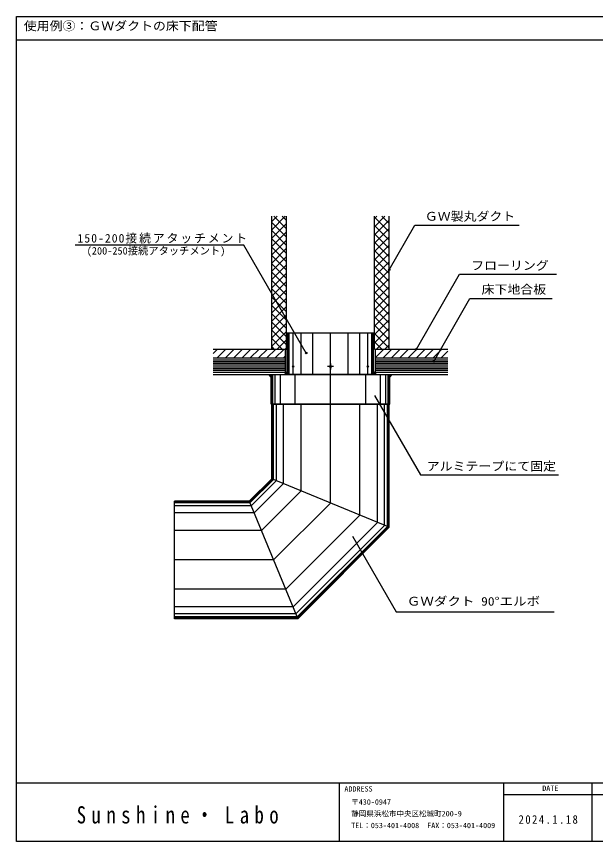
# Model space of a CAD drawing. Units: millimetres at full size, sheet at 1:5; details may follow other scales. Extents: x -2117 to 2003, y -602 to 803.
# Drawn here: x -17 to 969, y -602 to 803 of the extents above; entities that cross this region are included whole.
import ezdxf
from ezdxf.enums import TextEntityAlignment as Align

# ---------------------------------------------------------------- set-up
doc = ezdxf.new("R2010")
doc.units = ezdxf.units.MM
doc.header["$LTSCALE"] = 5
doc.header["$PDMODE"] = 32
doc.header["$PDSIZE"] = 2.5
doc.linetypes.add('CHAIN1', pattern=[8, 5, -1, 1, -1])
for name, color, linetype in [('0-0_中心線', 4, 'Continuous'), ('0-2_ハッチ', 4, 'Continuous'), ('0-4_車', 4, 'Continuous'), ('F-0', 4, 'Continuous')]:
    doc.layers.add(name, color=color, linetype=linetype)
doc.styles.add('ＭＳ ゴシック', font='')
doc.styles.add('ＭＳ 明朝', font='')
doc.styles.get('ＭＳ ゴシック').set_extended_font_data('MS Gothic')
doc.styles.get('ＭＳ 明朝').set_extended_font_data('MS Mincho')

msp = doc.modelspace()

# ---------------------------------------------------------------- linework, layer by layer
at = {"layer": '0-0_中心線', "color": 7}
for p, q in [((417.447, 236.873), (417.447, 463.154)), ((592.447, 236.873), (592.447, 463.154)), ((617.447, 236.873), (617.447, 463.154)), ((443.947, 193.873), (443.947, 263.873)), ((440.947, 193.873), (440.947, 236.873)), ((592.447, 236.873), (717.447, 236.873)), ((593.947, 193.873), (593.947, 236.873)), ((317.447, 221.873), (440.947, 221.873)), ((593.947, 221.873), (717.447, 221.873)), ((317.447, 193.873), (717.447, 193.873)), ((407.447, 193.373), (407.447, 193.873)), ((407.447, 193.873), (627.447, 193.873)), ((416.447, 143.373), (416.447, 193.373)), ((416.447, 143.373), (416.447, 193.373)), ((590.947, 193.873), (443.947, 193.873)), ((417.447, 16.216), (417.447, 143.373)), ((617.447, 143.373), (417.447, 143.373)), ((417.947, 16.009), (417.947, 143.373)), ((418.947, 15.594), (418.947, 143.373)), ((420.447, 14.973), (420.447, 143.373)), ((425.447, 12.902), (425.447, 143.373)), ((437.447, 7.931), (437.447, 143.373)), ((467.447, -4.495), (467.447, 143.373)), ((517.447, -25.206), (517.447, 143.373)), ((567.447, -45.916), (567.447, 143.373)), ((597.447, -58.343), (597.447, 143.373)), ((609.447, -63.313), (609.447, 143.373)), ((614.447, -65.384), (614.447, 143.373)), ((615.947, -66.006), (615.947, 143.373)), ((616.947, -66.42), (616.947, 143.373)), ((379.041, -22.19), (417.447, 16.216)), ((379.248, -22.69), (417.947, 16.009)), ((379.662, -23.69), (418.947, 15.594)), ((380.283, -25.19), (420.447, 14.973)), ((617.447, -66.627), (417.447, 16.216)), ((382.354, -30.19), (425.447, 12.902)), ((387.325, -42.19), (437.447, 7.931)), ((399.751, -72.19), (467.447, -4.495)), ((251.883, -222.19), (251.883, -22.19)), ((379.041, -22.19), (251.883, -22.19)), ((379.248, -22.69), (251.883, -22.69)), ((379.662, -23.69), (251.883, -23.69)), ((380.283, -25.19), (251.883, -25.19)), ((379.041, -22.19), (461.883, -222.19)), ((420.462, -122.19), (517.447, -25.206)), ((382.354, -30.19), (251.883, -30.19)), ((387.325, -42.19), (251.883, -42.19)), ((441.173, -172.19), (567.447, -45.916)), ((453.599, -202.19), (597.447, -58.343)), ((458.57, -214.19), (609.447, -63.313)), ((460.641, -219.19), (614.447, -65.384)), ((461.262, -220.69), (615.947, -66.006)), ((461.676, -221.69), (616.947, -66.42)), ((399.751, -72.19), (251.883, -72.19)), ((420.462, -122.19), (251.883, -122.19)), ((441.173, -172.19), (251.883, -172.19)), ((453.599, -202.19), (251.883, -202.19)), ((458.57, -214.19), (251.883, -214.19)), ((460.641, -219.19), (251.883, -219.19)), ((461.262, -220.69), (251.883, -220.69)), ((461.676, -221.69), (251.883, -221.69)), ((461.883, -222.19), (251.883, -222.19))]:
    msp.add_line(p, q, dxfattribs=at)
at = {"layer": '0-0_中心線'}
for p, q in [((417.447, 440.089), (440.512, 463.154)), ((417.447, 454.231), (426.37, 463.154)), ((417.447, 452.742), (442.447, 427.742)), ((417.447, 425.947), (442.447, 450.947)), ((421.177, 463.154), (442.447, 441.884)), ((435.319, 463.154), (442.447, 456.026)), ((592.447, 445.383), (610.218, 463.154)), ((592.447, 459.526), (596.076, 463.154)), ((592.447, 461.59), (617.447, 436.59)), ((592.447, 431.241), (617.447, 456.241)), ((605.024, 463.154), (617.447, 450.732)), ((417.447, 438.6), (442.447, 413.6)), ((417.447, 411.805), (442.447, 436.805)), ((592.447, 447.448), (617.447, 422.448)), ((592.447, 417.099), (617.447, 442.099)), ((617.447, 371.967), (661.276, 447.882)), ((661.276, 447.882), (838.836, 447.882)), ((417.447, 424.458), (442.447, 399.458)), ((417.447, 397.663), (442.447, 422.663)), ((592.447, 433.306), (617.447, 408.306)), ((592.447, 402.957), (617.447, 427.957)), ((370.038, 414.004), (82.78, 414.004)), ((476.159, 230.198), (370.038, 414.004)), ((417.447, 410.316), (442.447, 385.316)), ((417.447, 383.521), (442.447, 408.521)), ((592.447, 419.164), (617.447, 394.164)), ((592.447, 388.815), (617.447, 413.815)), ((417.447, 396.174), (442.447, 371.174)), ((417.447, 369.378), (442.447, 394.378)), ((592.447, 405.021), (617.447, 380.021)), ((592.447, 374.673), (617.447, 399.673)), ((417.447, 382.032), (442.447, 357.032)), ((417.447, 355.236), (442.447, 380.236)), ((592.447, 390.879), (617.447, 365.879)), ((592.447, 360.531), (617.447, 385.531)), ((417.447, 367.889), (442.447, 342.889)), ((417.447, 341.094), (442.447, 366.094)), ((592.447, 376.737), (617.447, 351.737)), ((592.447, 346.389), (617.447, 371.389)), ((417.447, 353.747), (442.447, 328.747)), ((417.447, 326.952), (442.447, 351.952)), ((592.447, 362.595), (617.447, 337.595)), ((592.447, 332.246), (617.447, 357.246)), ((663.657, 236.873), (737.306, 364.437)), ((737.306, 364.437), (902.425, 364.437)), ((417.447, 339.605), (442.447, 314.605)), ((417.447, 312.81), (442.447, 337.81)), ((592.447, 348.453), (617.447, 323.453)), ((592.447, 318.104), (617.447, 343.104)), ((417.447, 325.463), (442.447, 300.463)), ((417.447, 298.668), (442.447, 323.668)), ((592.447, 334.311), (617.447, 309.311)), ((592.447, 303.962), (617.447, 328.962)), ((417.447, 311.321), (442.447, 286.321)), ((417.447, 284.526), (442.447, 309.526)), ((592.447, 320.169), (617.447, 295.169)), ((592.447, 289.82), (617.447, 314.82)), ((693.2, 215.817), (755.001, 322.861)), ((755.001, 322.861), (895.126, 322.861)), ((417.447, 297.179), (442.447, 272.179)), ((417.447, 270.383), (442.447, 295.383)), ((592.447, 306.026), (617.447, 281.026)), ((592.447, 275.678), (617.447, 300.678)), ((417.447, 283.037), (442.447, 258.037)), ((417.447, 256.241), (442.447, 281.241)), ((592.447, 291.884), (617.447, 266.884)), ((592.447, 261.536), (617.447, 286.536)), ((417.447, 268.894), (442.447, 243.894)), ((417.447, 242.099), (442.447, 267.099)), ((592.447, 277.742), (617.447, 252.742)), ((592.447, 247.394), (617.447, 272.394)), ((417.447, 254.752), (435.326, 236.873)), ((426.363, 236.873), (442.447, 252.957)), ((444.044, 193.873), (444.044, 263.873)), ((444.194, 193.873), (444.194, 263.873)), ((444.494, 193.873), (444.494, 263.873)), ((445.294, 193.873), (445.294, 263.873)), ((446.794, 193.873), (446.794, 263.873)), ((453.794, 193.873), (453.794, 263.873)), ((467.447, 193.873), (467.447, 263.873)), ((487.447, 193.873), (487.447, 263.873)), ((517.447, 193.873), (517.447, 263.873)), ((547.447, 193.873), (547.447, 263.873)), ((567.447, 193.873), (567.447, 263.873)), ((581.1, 193.873), (581.1, 263.873)), ((588.1, 193.873), (588.1, 263.873)), ((589.6, 193.873), (589.6, 263.873)), ((590.4, 193.873), (590.4, 263.873)), ((590.7, 193.873), (590.7, 263.873)), ((590.85, 193.873), (590.85, 263.873)), ((592.447, 263.6), (617.447, 238.6)), ((596.068, 236.873), (617.447, 258.251)), ((417.447, 240.61), (421.184, 236.873)), ((592.447, 249.458), (605.032, 236.873)), ((610.211, 236.873), (617.447, 244.109)), ((317.447, 229.123), (325.197, 236.873)), ((324.339, 221.873), (339.339, 236.873)), ((338.481, 221.873), (353.481, 236.873)), ((352.623, 221.873), (367.623, 236.873)), ((366.766, 221.873), (381.766, 236.873)), ((380.908, 221.873), (395.908, 236.873)), ((395.05, 221.873), (410.05, 236.873)), ((409.192, 221.873), (424.192, 236.873)), ((423.334, 221.873), (438.334, 236.873)), ((437.476, 221.873), (440.947, 225.344)), ((440.505, 236.873), (442.447, 238.815)), ((593.947, 222.78), (608.04, 236.873)), ((607.182, 221.873), (622.182, 236.873)), ((621.324, 221.873), (636.324, 236.873)), ((635.466, 221.873), (650.466, 236.873)), ((649.608, 221.873), (664.608, 236.873)), ((663.75, 221.873), (678.75, 236.873)), ((677.893, 221.873), (692.893, 236.873)), ((692.035, 221.873), (707.035, 236.873)), ((706.177, 221.873), (717.447, 233.143)), ((317.447, 218.873), (440.947, 218.873)), ((317.447, 215.873), (440.947, 215.873)), ((317.447, 212.873), (440.947, 212.873)), ((593.947, 218.873), (717.447, 218.873)), ((593.947, 215.873), (717.447, 215.873)), ((593.947, 212.873), (717.447, 212.873)), ((317.447, 209.873), (440.947, 209.873)), ((317.447, 206.873), (440.947, 206.873)), ((317.447, 203.873), (440.947, 203.873)), ((317.447, 200.873), (440.947, 200.873)), ((317.447, 197.873), (440.947, 197.873)), ((443.947, 198.873), (438.947, 193.873)), ((590.947, 198.873), (595.947, 193.873)), ((593.947, 209.873), (717.447, 209.873)), ((593.947, 206.873), (717.447, 206.873)), ((593.947, 203.873), (717.447, 203.873)), ((593.947, 200.873), (717.447, 200.873)), ((593.947, 197.873), (717.447, 197.873)), ((416.547, 143.373), (416.547, 193.373)), ((416.647, 143.373), (416.647, 193.373)), ((416.947, 143.373), (416.947, 193.373)), ((417.947, 143.373), (417.947, 193.373)), ((419.447, 143.373), (419.447, 193.373)), ((423.447, 143.373), (423.447, 193.373)), ((432.447, 143.373), (432.447, 193.373)), ((457.447, 143.373), (457.447, 193.373)), ((517.447, 143.373), (517.447, 193.373)), ((577.447, 143.373), (577.447, 193.373)), ((602.447, 143.373), (602.447, 193.373)), ((611.447, 143.373), (611.447, 193.373)), ((615.447, 143.373), (615.447, 193.373)), ((616.947, 143.373), (616.947, 193.373)), ((617.947, 143.373), (617.947, 193.373)), ((618.247, 143.373), (618.247, 193.373)), ((618.347, 143.373), (618.347, 193.373)), ((592.263, 157.962), (670.467, 22.507)), ((670.467, 22.507), (905.56, 22.507)), ((555.128, -81.887), (629.333, -210.414)), ((629.333, -210.414), (898.411, -210.414))]:
    msp.add_line(p, q, dxfattribs=at)
at = {"layer": '0-0_中心線', "linetype": 'CHAIN1'}
for p, q in [((517.447, 212.373), (517.447, 202.373)), ((522.447, 207.373), (512.447, 207.373))]:
    msp.add_line(p, q, dxfattribs=at)
at = {"layer": '0-0_中心線', "color": 7}
for points in [[(317.447, 236.873), (442.447, 236.873), (442.447, 463.154)], [(590.947, 193.873), (590.947, 263.873), (443.947, 263.873)], [(407.447, 193.373), (627.447, 193.373), (627.447, 193.873)], [(416.447, 143.373), (618.447, 143.373), (618.447, 193.373)], [(461.883, -222.19), (617.447, -66.627), (617.447, 143.373)]]:
    msp.add_lwpolyline(points, dxfattribs=at)
msp.add_circle((517.447, 207.373), 1.65, dxfattribs=at)
for centre in [(453.794, 207.373), (581.1, 207.373)]:
    msp.add_ellipse(centre, major_axis=(0, -1.65), ratio=0.6, dxfattribs=at)
at = {"layer": '0-0_中心線', "color": 5}
for p in [(617.447, 371.967), (476.159, 230.198), (663.657, 236.873), (693.232, 215.873)]:
    msp.add_point(p, dxfattribs=at)
at = {"layer": '0-2_ハッチ', "color": 254}
for points in [[(443.947, 198.873), (438.947, 193.873), (443.947, 193.873)], [(590.947, 198.873), (590.947, 193.873), (595.947, 193.873)]]:
    msp.add_solid(points, dxfattribs=at)
at = {"layer": '0-4_車'}
for p, q in [((416.447, 189.137), (412.211, 193.373)), ((618.447, 189.137), (622.683, 193.373))]:
    msp.add_line(p, q, dxfattribs=at)
at = {"layer": '0-4_車', "color": 254}
for points in [[(416.447, 189.137), (416.447, 193.373), (412.211, 193.373)], [(618.447, 189.137), (618.447, 193.373), (622.683, 193.373)]]:
    msp.add_solid(points, dxfattribs=at)
at = {"layer": 'F-0', "color": 5}
for p, q in [((-17.247, 763.323), (2002.753, 763.323)), ((-17.247, -501.677), (2002.753, -501.677)), ((2002.753, -601.677), (-17.247, -601.677))]:
    msp.add_line(p, q, dxfattribs=at)
at = {"layer": 'F-0', "color": 2}
for p, q in [((532.753, -601.677), (532.753, -501.677)), ((812.753, -601.677), (812.753, -501.677)), ((962.753, -501.677), (962.753, -601.677)), ((812.753, -521.677), (1027.753, -521.677))]:
    msp.add_line(p, q, dxfattribs=at)
at = {"layer": 'F-0', "color": 5}
msp.add_lwpolyline([(-17.247, -601.677), (-17.247, 803.323), (2002.753, 803.323)], dxfattribs=at)

# ---------------------------------------------------------------- texts
at = {"layer": '0-0_中心線', "color": 7, "style": 'ＭＳ ゴシック'}
for s, width, p in [('ＧＷ製丸ダクト', 1.1, (678.033, 451.135)), ('フローリング', 1.1, (757.037, 367.425)), ('床下地合板', 1.1, (774.678, 326.668)), ('アルミテープにて固定', 1.1, (681.391, 25.621)), ('ＧＷダクト 90°エルボ', 1.15, (647.482, -204.397))]:
    msp.add_text(s, height=14.66, dxfattribs=dict(at, width=width)).set_placement(p, align=Align.BOTTOM_LEFT)
msp.add_text('(200-250接続アタッチメント)', height=12.83, dxfattribs=at).set_placement((102.336, 394.038), align=Align.BOTTOM_LEFT)
at = {"layer": '0-0_中心線', "color": 7, "insert": (86.573, 416.666), "char_height": 14.66, "attachment_point": 7, "style": 'ＭＳ ゴシック'}
msp.add_mtext('\\T1.17;150-200接続アタッチメント', dxfattribs=at)
at = {"layer": 'F-0', "color": 7, "style": 'ＭＳ ゴシック', "width": 1.1}
msp.add_text('使用例③：ＧＷダクトの床下配管', height=14.66, dxfattribs=at).set_placement((-4.845, 775.414), align=Align.BOTTOM_LEFT)
at = {"layer": 'F-0', "style": 'ＭＳ ゴシック'}
for s, p in [('ADDRESS', (541.141, -519.434)), ('DATE', (878.09, -518.241)), ('〒430-0947', (552.753, -541.677)), ('静岡県浜松市中央区松城町200-9', (552.753, -561.677)), ('TEL：053-401-4008  FAX：053-401-4009', (552.753, -581.677))]:
    msp.add_text(s, height=9.164, dxfattribs=at).set_placement(p, align=Align.BOTTOM_LEFT)
at = {"layer": 'F-0', "color": 2, "insert": (85.268, -571.517), "char_height": 29.33, "attachment_point": 7, "style": 'ＭＳ 明朝'}
msp.add_mtext('\\T1.58;\\W0.8;Sunshine・Labo', dxfattribs=at)
at = {"layer": 'F-0', "color": 7, "insert": (837.753, -571.677), "char_height": 14.66, "attachment_point": 7, "style": 'ＭＳ ゴシック'}
msp.add_mtext('\\T1.28;\\W0.9;2024.1.18', dxfattribs=at)

doc.saveas('drawing.dxf')
